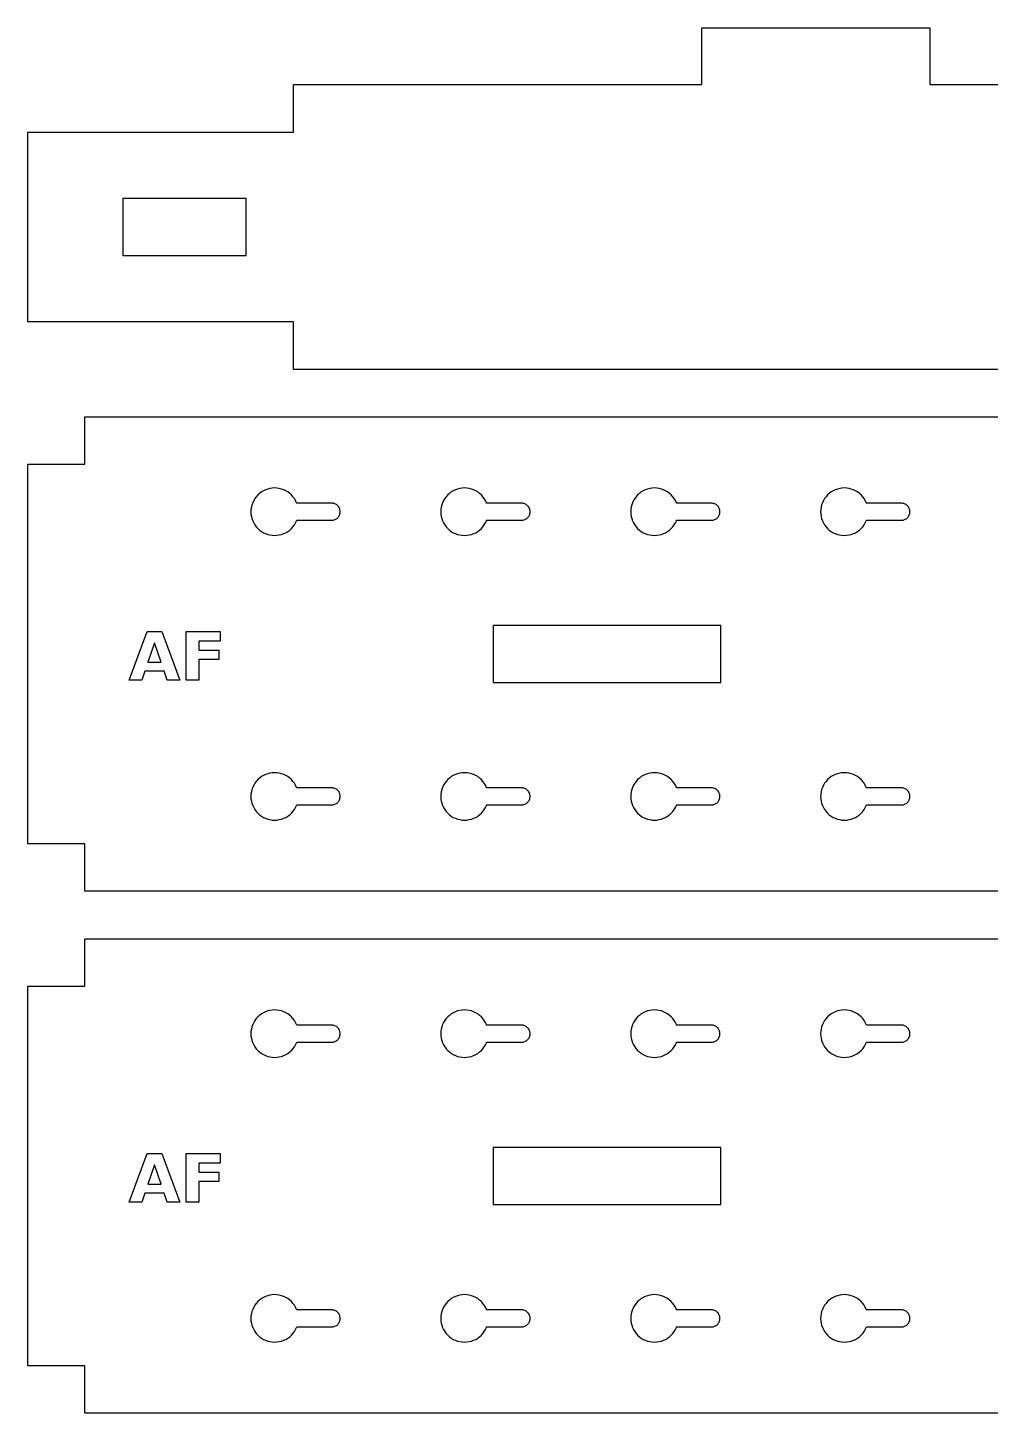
# Model space of a CAD drawing. Header units: millimetres. Extents: x 12 to 1034, y 12 to 869.
# Drawn here: x 12.5 to 113.9, y 722.7 to 868.7 of the extents above; entities that cross this region are included whole.
import ezdxf

# ---------------------------------------------------------------- set-up
doc = ezdxf.new("R2010")
doc.units = ezdxf.units.MM
doc.layers.add('CUT', color=1, linetype='Continuous')
doc.layers.add('ENGRAVE', color=5, linetype='Continuous')

msp = doc.modelspace()

# ---------------------------------------------------------------- linework, layer by layer
at = {"layer": 'CUT', "color": 1}
msp.add_lwpolyline([(780.5, 832.72), (40.5, 832.72), (40.5, 837.72), (12.5, 837.72), (12.5, 857.72), (40.5, 857.72), (40.5, 862.72), (83.5, 862.72), (83.5, 868.72), (107.5, 868.72), (107.5, 862.72), (193.5, 862.72), (193.5, 868.72), (217.5, 868.72), (217.5, 862.72), (303.5, 862.72), (303.5, 868.72), (327.5, 868.72), (327.5, 862.72), (413.5, 862.72), (413.5, 868.72), (437.5, 868.72), (437.5, 862.72), (523.5, 862.72)], dxfattribs=at)
for points in [[(35.5, 844.72), (35.5, 850.72), (22.5, 850.72), (22.5, 844.72)], [(12.5, 822.72), (18.5, 822.72), (18.5, 827.72), (758.5, 827.72), (758.5, 822.72), (764.5, 822.72), (764.5, 782.72), (758.5, 782.72), (758.5, 777.72), (18.5, 777.72), (18.5, 782.72), (12.5, 782.72)], [(40.09, 815.79), (40.27, 815.95), (40.43, 816.13), (40.58, 816.33), (40.7, 816.54), (40.81, 816.76), (40.83, 816.82), (44.5, 816.82), (44.59, 816.82), (44.68, 816.84), (44.76, 816.86), (44.84, 816.89), (44.92, 816.92), (45, 816.97), (45.07, 817.02), (45.14, 817.08), (45.2, 817.15), (45.25, 817.22), (45.29, 817.29), (45.33, 817.37), (45.36, 817.46), (45.38, 817.54), (45.4, 817.63), (45.4, 817.72), (45.4, 817.81), (45.38, 817.89), (45.36, 817.98), (45.33, 818.06), (45.29, 818.14), (45.25, 818.22), (45.2, 818.29), (45.14, 818.35), (45.07, 818.41), (45, 818.47), (44.92, 818.51), (44.84, 818.55), (44.76, 818.58), (44.68, 818.6), (44.59, 818.61), (44.5, 818.62), (40.83, 818.62), (40.81, 818.67), (40.7, 818.9), (40.58, 819.11), (40.43, 819.3), (40.27, 819.49), (40.09, 819.65), (39.89, 819.8), (39.68, 819.92), (39.46, 820.03), (39.23, 820.11), (38.99, 820.17), (38.75, 820.21), (38.5, 820.22), (38.25, 820.21), (38.01, 820.17), (37.77, 820.11), (37.54, 820.03), (37.32, 819.92), (37.11, 819.8), (36.91, 819.65), (36.73, 819.49), (36.57, 819.3), (36.42, 819.11), (36.3, 818.9), (36.19, 818.67), (36.11, 818.44), (36.05, 818.21), (36.01, 817.96), (36, 817.72), (36.01, 817.47), (36.05, 817.23), (36.11, 816.99), (36.19, 816.76), (36.3, 816.54), (36.42, 816.33), (36.57, 816.13), (36.73, 815.95), (36.91, 815.79), (37.11, 815.64), (37.32, 815.51), (37.54, 815.41), (37.77, 815.33), (38.01, 815.27), (38.25, 815.23), (38.5, 815.22), (38.75, 815.23), (38.99, 815.27), (39.23, 815.33), (39.46, 815.41), (39.68, 815.51), (39.89, 815.64)], [(59.89, 815.64), (60.09, 815.79), (60.27, 815.95), (60.43, 816.13), (60.58, 816.33), (60.7, 816.54), (60.81, 816.76), (60.83, 816.82), (64.5, 816.82), (64.59, 816.82), (64.68, 816.84), (64.76, 816.86), (64.84, 816.89), (64.92, 816.92), (65, 816.97), (65.07, 817.02), (65.14, 817.08), (65.2, 817.15), (65.25, 817.22), (65.29, 817.29), (65.33, 817.37), (65.36, 817.46), (65.38, 817.54), (65.4, 817.63), (65.4, 817.72), (65.4, 817.81), (65.38, 817.89), (65.36, 817.98), (65.33, 818.06), (65.29, 818.14), (65.25, 818.22), (65.2, 818.29), (65.14, 818.35), (65.07, 818.41), (65, 818.47), (64.92, 818.51), (64.84, 818.55), (64.76, 818.58), (64.68, 818.6), (64.59, 818.61), (64.5, 818.62), (60.83, 818.62), (60.81, 818.67), (60.7, 818.9), (60.58, 819.11), (60.43, 819.3), (60.27, 819.49), (60.09, 819.65), (59.89, 819.8), (59.68, 819.92), (59.46, 820.03), (59.23, 820.11), (58.99, 820.17), (58.75, 820.21), (58.5, 820.22), (58.25, 820.21), (58.01, 820.17), (57.77, 820.11), (57.54, 820.03), (57.32, 819.92), (57.11, 819.8), (56.91, 819.65), (56.73, 819.49), (56.57, 819.3), (56.42, 819.11), (56.3, 818.9), (56.19, 818.67), (56.11, 818.44), (56.05, 818.21), (56.01, 817.96), (56, 817.72), (56.01, 817.47), (56.05, 817.23), (56.11, 816.99), (56.19, 816.76), (56.3, 816.54), (56.42, 816.33), (56.57, 816.13), (56.73, 815.95), (56.91, 815.79), (57.11, 815.64), (57.32, 815.51), (57.54, 815.41), (57.77, 815.33), (58.01, 815.27), (58.25, 815.23), (58.5, 815.22), (58.75, 815.23), (58.99, 815.27), (59.23, 815.33), (59.46, 815.41), (59.68, 815.51)], [(80.09, 815.79), (80.27, 815.95), (80.43, 816.13), (80.58, 816.33), (80.7, 816.54), (80.81, 816.76), (80.83, 816.82), (84.5, 816.82), (84.59, 816.82), (84.68, 816.84), (84.76, 816.86), (84.84, 816.89), (84.92, 816.92), (85, 816.97), (85.07, 817.02), (85.14, 817.08), (85.2, 817.15), (85.25, 817.22), (85.29, 817.29), (85.33, 817.37), (85.36, 817.46), (85.38, 817.54), (85.4, 817.63), (85.4, 817.72), (85.4, 817.81), (85.38, 817.89), (85.36, 817.98), (85.33, 818.06), (85.29, 818.14), (85.25, 818.22), (85.2, 818.29), (85.14, 818.35), (85.07, 818.41), (85, 818.47), (84.92, 818.51), (84.84, 818.55), (84.76, 818.58), (84.68, 818.6), (84.59, 818.61), (84.5, 818.62), (80.83, 818.62), (80.81, 818.67), (80.7, 818.9), (80.58, 819.11), (80.43, 819.3), (80.27, 819.49), (80.09, 819.65), (79.89, 819.8), (79.68, 819.92), (79.46, 820.03), (79.23, 820.11), (78.99, 820.17), (78.75, 820.21), (78.5, 820.22), (78.25, 820.21), (78.01, 820.17), (77.77, 820.11), (77.54, 820.03), (77.32, 819.92), (77.11, 819.8), (76.91, 819.65), (76.73, 819.49), (76.57, 819.3), (76.42, 819.11), (76.3, 818.9), (76.19, 818.67), (76.11, 818.44), (76.05, 818.21), (76.01, 817.96), (76, 817.72), (76.01, 817.47), (76.05, 817.23), (76.11, 816.99), (76.19, 816.76), (76.3, 816.54), (76.42, 816.33), (76.57, 816.13), (76.73, 815.95), (76.91, 815.79), (77.11, 815.64), (77.32, 815.51), (77.54, 815.41), (77.77, 815.33), (78.01, 815.27), (78.25, 815.23), (78.5, 815.22), (78.75, 815.23), (78.99, 815.27), (79.23, 815.33), (79.46, 815.41), (79.68, 815.51), (79.89, 815.64)], [(100.09, 815.79), (100.27, 815.95), (100.43, 816.13), (100.58, 816.33), (100.7, 816.54), (100.81, 816.76), (100.83, 816.82), (104.5, 816.82), (104.59, 816.82), (104.68, 816.84), (104.76, 816.86), (104.84, 816.89), (104.92, 816.92), (105, 816.97), (105.07, 817.02), (105.14, 817.08), (105.2, 817.15), (105.25, 817.22), (105.29, 817.29), (105.33, 817.37), (105.36, 817.46), (105.38, 817.54), (105.4, 817.63), (105.4, 817.72), (105.4, 817.81), (105.38, 817.89), (105.36, 817.98), (105.33, 818.06), (105.29, 818.14), (105.25, 818.22), (105.2, 818.29), (105.14, 818.35), (105.07, 818.41), (105, 818.47), (104.92, 818.51), (104.84, 818.55), (104.76, 818.58), (104.68, 818.6), (104.59, 818.61), (104.5, 818.62), (100.83, 818.62), (100.81, 818.67), (100.7, 818.9), (100.58, 819.11), (100.43, 819.3), (100.27, 819.49), (100.09, 819.65), (99.89, 819.8), (99.68, 819.92), (99.46, 820.03), (99.23, 820.11), (98.99, 820.17), (98.75, 820.21), (98.5, 820.22), (98.25, 820.21), (98.01, 820.17), (97.77, 820.11), (97.54, 820.03), (97.32, 819.92), (97.11, 819.8), (96.91, 819.65), (96.73, 819.49), (96.57, 819.3), (96.42, 819.11), (96.3, 818.9), (96.19, 818.67), (96.11, 818.44), (96.05, 818.21), (96.01, 817.96), (96, 817.72), (96.01, 817.47), (96.05, 817.23), (96.11, 816.99), (96.19, 816.76), (96.3, 816.54), (96.42, 816.33), (96.57, 816.13), (96.73, 815.95), (96.91, 815.79), (97.11, 815.64), (97.32, 815.51), (97.54, 815.41), (97.77, 815.33), (98.01, 815.27), (98.25, 815.23), (98.5, 815.22), (98.75, 815.23), (98.99, 815.27), (99.23, 815.33), (99.46, 815.41), (99.68, 815.51), (99.89, 815.64)], [(61.5, 805.72), (61.5, 799.72), (85.5, 799.72), (85.5, 805.72)], [(40.09, 785.79), (40.27, 785.95), (40.43, 786.13), (40.58, 786.33), (40.7, 786.54), (40.81, 786.76), (40.83, 786.82), (44.5, 786.82), (44.59, 786.82), (44.68, 786.84), (44.76, 786.86), (44.84, 786.89), (44.92, 786.92), (45, 786.97), (45.07, 787.02), (45.14, 787.08), (45.2, 787.15), (45.25, 787.22), (45.29, 787.29), (45.33, 787.37), (45.36, 787.46), (45.38, 787.54), (45.4, 787.63), (45.4, 787.72), (45.4, 787.81), (45.38, 787.89), (45.36, 787.98), (45.33, 788.06), (45.29, 788.14), (45.25, 788.22), (45.2, 788.29), (45.14, 788.35), (45.07, 788.41), (45, 788.47), (44.92, 788.51), (44.84, 788.55), (44.76, 788.58), (44.68, 788.6), (44.59, 788.61), (44.5, 788.62), (40.83, 788.62), (40.81, 788.67), (40.7, 788.9), (40.58, 789.11), (40.43, 789.3), (40.27, 789.49), (40.09, 789.65), (39.89, 789.8), (39.68, 789.92), (39.46, 790.03), (39.23, 790.11), (38.99, 790.17), (38.75, 790.21), (38.5, 790.22), (38.25, 790.21), (38.01, 790.17), (37.77, 790.11), (37.54, 790.03), (37.32, 789.92), (37.11, 789.8), (36.91, 789.65), (36.73, 789.49), (36.57, 789.3), (36.42, 789.11), (36.3, 788.9), (36.19, 788.67), (36.11, 788.44), (36.05, 788.21), (36.01, 787.96), (36, 787.72), (36.01, 787.47), (36.05, 787.23), (36.11, 786.99), (36.19, 786.76), (36.3, 786.54), (36.42, 786.33), (36.57, 786.13), (36.73, 785.95), (36.91, 785.79), (37.11, 785.64), (37.32, 785.51), (37.54, 785.41), (37.77, 785.33), (38.01, 785.27), (38.25, 785.23), (38.5, 785.22), (38.75, 785.23), (38.99, 785.27), (39.23, 785.33), (39.46, 785.41), (39.68, 785.51), (39.89, 785.64)], [(60.09, 785.79), (60.27, 785.95), (60.43, 786.13), (60.58, 786.33), (60.7, 786.54), (60.81, 786.76), (60.83, 786.82), (64.5, 786.82), (64.59, 786.82), (64.68, 786.84), (64.76, 786.86), (64.84, 786.89), (64.92, 786.92), (65, 786.97), (65.07, 787.02), (65.14, 787.08), (65.2, 787.15), (65.25, 787.22), (65.29, 787.29), (65.33, 787.37), (65.36, 787.46), (65.38, 787.54), (65.4, 787.63), (65.4, 787.72), (65.4, 787.81), (65.38, 787.89), (65.36, 787.98), (65.33, 788.06), (65.29, 788.14), (65.25, 788.22), (65.2, 788.29), (65.14, 788.35), (65.07, 788.41), (65, 788.47), (64.92, 788.51), (64.84, 788.55), (64.76, 788.58), (64.68, 788.6), (64.59, 788.61), (64.5, 788.62), (60.83, 788.62), (60.81, 788.67), (60.7, 788.9), (60.58, 789.11), (60.43, 789.3), (60.27, 789.49), (60.09, 789.65), (59.89, 789.8), (59.68, 789.92), (59.46, 790.03), (59.23, 790.11), (58.99, 790.17), (58.75, 790.21), (58.5, 790.22), (58.25, 790.21), (58.01, 790.17), (57.77, 790.11), (57.54, 790.03), (57.32, 789.92), (57.11, 789.8), (56.91, 789.65), (56.73, 789.49), (56.57, 789.3), (56.42, 789.11), (56.3, 788.9), (56.19, 788.67), (56.11, 788.44), (56.05, 788.21), (56.01, 787.96), (56, 787.72), (56.01, 787.47), (56.05, 787.23), (56.11, 786.99), (56.19, 786.76), (56.3, 786.54), (56.42, 786.33), (56.57, 786.13), (56.73, 785.95), (56.91, 785.79), (57.11, 785.64), (57.32, 785.51), (57.54, 785.41), (57.77, 785.33), (58.01, 785.27), (58.25, 785.23), (58.5, 785.22), (58.75, 785.23), (58.99, 785.27), (59.23, 785.33), (59.46, 785.41), (59.68, 785.51), (59.89, 785.64)], [(80.09, 785.79), (80.27, 785.95), (80.43, 786.13), (80.58, 786.33), (80.7, 786.54), (80.81, 786.76), (80.83, 786.82), (84.5, 786.82), (84.59, 786.82), (84.68, 786.84), (84.76, 786.86), (84.84, 786.89), (84.92, 786.92), (85, 786.97), (85.07, 787.02), (85.14, 787.08), (85.2, 787.15), (85.25, 787.22), (85.29, 787.29), (85.33, 787.37), (85.36, 787.46), (85.38, 787.54), (85.4, 787.63), (85.4, 787.72), (85.4, 787.81), (85.38, 787.89), (85.36, 787.98), (85.33, 788.06), (85.29, 788.14), (85.25, 788.22), (85.2, 788.29), (85.14, 788.35), (85.07, 788.41), (85, 788.47), (84.92, 788.51), (84.84, 788.55), (84.76, 788.58), (84.68, 788.6), (84.59, 788.61), (84.5, 788.62), (80.83, 788.62), (80.81, 788.67), (80.7, 788.9), (80.58, 789.11), (80.43, 789.3), (80.27, 789.49), (80.09, 789.65), (79.89, 789.8), (79.68, 789.92), (79.46, 790.03), (79.23, 790.11), (78.99, 790.17), (78.75, 790.21), (78.5, 790.22), (78.25, 790.21), (78.01, 790.17), (77.77, 790.11), (77.54, 790.03), (77.32, 789.92), (77.11, 789.8), (76.91, 789.65), (76.73, 789.49), (76.57, 789.3), (76.42, 789.11), (76.3, 788.9), (76.19, 788.67), (76.11, 788.44), (76.05, 788.21), (76.01, 787.96), (76, 787.72), (76.01, 787.47), (76.05, 787.23), (76.11, 786.99), (76.19, 786.76), (76.3, 786.54), (76.42, 786.33), (76.57, 786.13), (76.73, 785.95), (76.91, 785.79), (77.11, 785.64), (77.32, 785.51), (77.54, 785.41), (77.77, 785.33), (78.01, 785.27), (78.25, 785.23), (78.5, 785.22), (78.75, 785.23), (78.99, 785.27), (79.23, 785.33), (79.46, 785.41), (79.68, 785.51), (79.89, 785.64)], [(100.09, 785.79), (100.27, 785.95), (100.43, 786.13), (100.58, 786.33), (100.7, 786.54), (100.81, 786.76), (100.83, 786.82), (104.5, 786.82), (104.59, 786.82), (104.68, 786.84), (104.76, 786.86), (104.84, 786.89), (104.92, 786.92), (105, 786.97), (105.07, 787.02), (105.14, 787.08), (105.2, 787.15), (105.25, 787.22), (105.29, 787.29), (105.33, 787.37), (105.36, 787.46), (105.38, 787.54), (105.4, 787.63), (105.4, 787.72), (105.4, 787.81), (105.38, 787.89), (105.36, 787.98), (105.33, 788.06), (105.29, 788.14), (105.25, 788.22), (105.2, 788.29), (105.14, 788.35), (105.07, 788.41), (105, 788.47), (104.92, 788.51), (104.84, 788.55), (104.76, 788.58), (104.68, 788.6), (104.59, 788.61), (104.5, 788.62), (100.83, 788.62), (100.81, 788.67), (100.7, 788.9), (100.58, 789.11), (100.43, 789.3), (100.27, 789.49), (100.09, 789.65), (99.89, 789.8), (99.68, 789.92), (99.46, 790.03), (99.23, 790.11), (98.99, 790.17), (98.75, 790.21), (98.5, 790.22), (98.25, 790.21), (98.01, 790.17), (97.77, 790.11), (97.54, 790.03), (97.32, 789.92), (97.11, 789.8), (96.91, 789.65), (96.73, 789.49), (96.57, 789.3), (96.42, 789.11), (96.3, 788.9), (96.19, 788.67), (96.11, 788.44), (96.05, 788.21), (96.01, 787.96), (96, 787.72), (96.01, 787.47), (96.05, 787.23), (96.11, 786.99), (96.19, 786.76), (96.3, 786.54), (96.42, 786.33), (96.57, 786.13), (96.73, 785.95), (96.91, 785.79), (97.11, 785.64), (97.32, 785.51), (97.54, 785.41), (97.77, 785.33), (98.01, 785.27), (98.25, 785.23), (98.5, 785.22), (98.75, 785.23), (98.99, 785.27), (99.23, 785.33), (99.46, 785.41), (99.68, 785.51), (99.89, 785.64)], [(12.5, 767.72), (18.5, 767.72), (18.5, 772.72), (758.5, 772.72), (758.5, 767.72), (764.5, 767.72), (764.5, 727.72), (758.5, 727.72), (758.5, 722.72), (18.5, 722.72), (18.5, 727.72), (12.5, 727.72)], [(40.09, 760.79), (40.27, 760.95), (40.43, 761.13), (40.58, 761.33), (40.7, 761.54), (40.81, 761.76), (40.83, 761.82), (44.5, 761.82), (44.59, 761.82), (44.68, 761.84), (44.76, 761.86), (44.84, 761.89), (44.92, 761.92), (45, 761.97), (45.07, 762.02), (45.14, 762.08), (45.2, 762.15), (45.25, 762.22), (45.29, 762.29), (45.33, 762.37), (45.36, 762.46), (45.38, 762.54), (45.4, 762.63), (45.4, 762.72), (45.4, 762.81), (45.38, 762.89), (45.36, 762.98), (45.33, 763.06), (45.29, 763.14), (45.25, 763.22), (45.2, 763.29), (45.14, 763.35), (45.07, 763.41), (45, 763.47), (44.92, 763.51), (44.84, 763.55), (44.76, 763.58), (44.68, 763.6), (44.59, 763.61), (44.5, 763.62), (40.83, 763.62), (40.81, 763.67), (40.7, 763.9), (40.58, 764.11), (40.43, 764.3), (40.27, 764.49), (40.09, 764.65), (39.89, 764.8), (39.68, 764.92), (39.46, 765.03), (39.23, 765.11), (38.99, 765.17), (38.75, 765.21), (38.5, 765.22), (38.25, 765.21), (38.01, 765.17), (37.77, 765.11), (37.54, 765.03), (37.32, 764.92), (37.11, 764.8), (36.91, 764.65), (36.73, 764.49), (36.57, 764.3), (36.42, 764.11), (36.3, 763.9), (36.19, 763.67), (36.11, 763.44), (36.05, 763.21), (36.01, 762.96), (36, 762.72), (36.01, 762.47), (36.05, 762.23), (36.11, 761.99), (36.19, 761.76), (36.3, 761.54), (36.42, 761.33), (36.57, 761.13), (36.73, 760.95), (36.91, 760.79), (37.11, 760.64), (37.32, 760.51), (37.54, 760.41), (37.77, 760.33), (38.01, 760.27), (38.25, 760.23), (38.5, 760.22), (38.75, 760.23), (38.99, 760.27), (39.23, 760.33), (39.46, 760.41), (39.68, 760.51), (39.89, 760.64)], [(59.89, 760.64), (60.09, 760.79), (60.27, 760.95), (60.43, 761.13), (60.58, 761.33), (60.7, 761.54), (60.81, 761.76), (60.83, 761.82), (64.5, 761.82), (64.59, 761.82), (64.68, 761.84), (64.76, 761.86), (64.84, 761.89), (64.92, 761.92), (65, 761.97), (65.07, 762.02), (65.14, 762.08), (65.2, 762.15), (65.25, 762.22), (65.29, 762.29), (65.33, 762.37), (65.36, 762.46), (65.38, 762.54), (65.4, 762.63), (65.4, 762.72), (65.4, 762.81), (65.38, 762.89), (65.36, 762.98), (65.33, 763.06), (65.29, 763.14), (65.25, 763.22), (65.2, 763.29), (65.14, 763.35), (65.07, 763.41), (65, 763.47), (64.92, 763.51), (64.84, 763.55), (64.76, 763.58), (64.68, 763.6), (64.59, 763.61), (64.5, 763.62), (60.83, 763.62), (60.81, 763.67), (60.7, 763.9), (60.58, 764.11), (60.43, 764.3), (60.27, 764.49), (60.09, 764.65), (59.89, 764.8), (59.68, 764.92), (59.46, 765.03), (59.23, 765.11), (58.99, 765.17), (58.75, 765.21), (58.5, 765.22), (58.25, 765.21), (58.01, 765.17), (57.77, 765.11), (57.54, 765.03), (57.32, 764.92), (57.11, 764.8), (56.91, 764.65), (56.73, 764.49), (56.57, 764.3), (56.42, 764.11), (56.3, 763.9), (56.19, 763.67), (56.11, 763.44), (56.05, 763.21), (56.01, 762.96), (56, 762.72), (56.01, 762.47), (56.05, 762.23), (56.11, 761.99), (56.19, 761.76), (56.3, 761.54), (56.42, 761.33), (56.57, 761.13), (56.73, 760.95), (56.91, 760.79), (57.11, 760.64), (57.32, 760.51), (57.54, 760.41), (57.77, 760.33), (58.01, 760.27), (58.25, 760.23), (58.5, 760.22), (58.75, 760.23), (58.99, 760.27), (59.23, 760.33), (59.46, 760.41), (59.68, 760.51)], [(80.09, 760.79), (80.27, 760.95), (80.43, 761.13), (80.58, 761.33), (80.7, 761.54), (80.81, 761.76), (80.83, 761.82), (84.5, 761.82), (84.59, 761.82), (84.68, 761.84), (84.76, 761.86), (84.84, 761.89), (84.92, 761.92), (85, 761.97), (85.07, 762.02), (85.14, 762.08), (85.2, 762.15), (85.25, 762.22), (85.29, 762.29), (85.33, 762.37), (85.36, 762.46), (85.38, 762.54), (85.4, 762.63), (85.4, 762.72), (85.4, 762.81), (85.38, 762.89), (85.36, 762.98), (85.33, 763.06), (85.29, 763.14), (85.25, 763.22), (85.2, 763.29), (85.14, 763.35), (85.07, 763.41), (85, 763.47), (84.92, 763.51), (84.84, 763.55), (84.76, 763.58), (84.68, 763.6), (84.59, 763.61), (84.5, 763.62), (80.83, 763.62), (80.81, 763.67), (80.7, 763.9), (80.58, 764.11), (80.43, 764.3), (80.27, 764.49), (80.09, 764.65), (79.89, 764.8), (79.68, 764.92), (79.46, 765.03), (79.23, 765.11), (78.99, 765.17), (78.75, 765.21), (78.5, 765.22), (78.25, 765.21), (78.01, 765.17), (77.77, 765.11), (77.54, 765.03), (77.32, 764.92), (77.11, 764.8), (76.91, 764.65), (76.73, 764.49), (76.57, 764.3), (76.42, 764.11), (76.3, 763.9), (76.19, 763.67), (76.11, 763.44), (76.05, 763.21), (76.01, 762.96), (76, 762.72), (76.01, 762.47), (76.05, 762.23), (76.11, 761.99), (76.19, 761.76), (76.3, 761.54), (76.42, 761.33), (76.57, 761.13), (76.73, 760.95), (76.91, 760.79), (77.11, 760.64), (77.32, 760.51), (77.54, 760.41), (77.77, 760.33), (78.01, 760.27), (78.25, 760.23), (78.5, 760.22), (78.75, 760.23), (78.99, 760.27), (79.23, 760.33), (79.46, 760.41), (79.68, 760.51), (79.89, 760.64)], [(100.09, 760.79), (100.27, 760.95), (100.43, 761.13), (100.58, 761.33), (100.7, 761.54), (100.81, 761.76), (100.83, 761.82), (104.5, 761.82), (104.59, 761.82), (104.68, 761.84), (104.76, 761.86), (104.84, 761.89), (104.92, 761.92), (105, 761.97), (105.07, 762.02), (105.14, 762.08), (105.2, 762.15), (105.25, 762.22), (105.29, 762.29), (105.33, 762.37), (105.36, 762.46), (105.38, 762.54), (105.4, 762.63), (105.4, 762.72), (105.4, 762.81), (105.38, 762.89), (105.36, 762.98), (105.33, 763.06), (105.29, 763.14), (105.25, 763.22), (105.2, 763.29), (105.14, 763.35), (105.07, 763.41), (105, 763.47), (104.92, 763.51), (104.84, 763.55), (104.76, 763.58), (104.68, 763.6), (104.59, 763.61), (104.5, 763.62), (100.83, 763.62), (100.81, 763.67), (100.7, 763.9), (100.58, 764.11), (100.43, 764.3), (100.27, 764.49), (100.09, 764.65), (99.89, 764.8), (99.68, 764.92), (99.46, 765.03), (99.23, 765.11), (98.99, 765.17), (98.75, 765.21), (98.5, 765.22), (98.25, 765.21), (98.01, 765.17), (97.77, 765.11), (97.54, 765.03), (97.32, 764.92), (97.11, 764.8), (96.91, 764.65), (96.73, 764.49), (96.57, 764.3), (96.42, 764.11), (96.3, 763.9), (96.19, 763.67), (96.11, 763.44), (96.05, 763.21), (96.01, 762.96), (96, 762.72), (96.01, 762.47), (96.05, 762.23), (96.11, 761.99), (96.19, 761.76), (96.3, 761.54), (96.42, 761.33), (96.57, 761.13), (96.73, 760.95), (96.91, 760.79), (97.11, 760.64), (97.32, 760.51), (97.54, 760.41), (97.77, 760.33), (98.01, 760.27), (98.25, 760.23), (98.5, 760.22), (98.75, 760.23), (98.99, 760.27), (99.23, 760.33), (99.46, 760.41), (99.68, 760.51), (99.89, 760.64)], [(61.5, 750.72), (61.5, 744.72), (85.5, 744.72), (85.5, 750.72)], [(40.09, 730.79), (40.27, 730.95), (40.43, 731.13), (40.58, 731.33), (40.7, 731.54), (40.81, 731.76), (40.83, 731.82), (44.5, 731.82), (44.59, 731.82), (44.68, 731.84), (44.76, 731.86), (44.84, 731.89), (44.92, 731.92), (45, 731.97), (45.07, 732.02), (45.14, 732.08), (45.2, 732.15), (45.25, 732.22), (45.29, 732.29), (45.33, 732.37), (45.36, 732.46), (45.38, 732.54), (45.4, 732.63), (45.4, 732.72), (45.4, 732.81), (45.38, 732.89), (45.36, 732.98), (45.33, 733.06), (45.29, 733.14), (45.25, 733.22), (45.2, 733.29), (45.14, 733.35), (45.07, 733.41), (45, 733.47), (44.92, 733.51), (44.84, 733.55), (44.76, 733.58), (44.68, 733.6), (44.59, 733.61), (44.5, 733.62), (40.83, 733.62), (40.81, 733.67), (40.7, 733.9), (40.58, 734.11), (40.43, 734.3), (40.27, 734.49), (40.09, 734.65), (39.89, 734.8), (39.68, 734.92), (39.46, 735.03), (39.23, 735.11), (38.99, 735.17), (38.75, 735.21), (38.5, 735.22), (38.25, 735.21), (38.01, 735.17), (37.77, 735.11), (37.54, 735.03), (37.32, 734.92), (37.11, 734.8), (36.91, 734.65), (36.73, 734.49), (36.57, 734.3), (36.42, 734.11), (36.3, 733.9), (36.19, 733.67), (36.11, 733.44), (36.05, 733.21), (36.01, 732.96), (36, 732.72), (36.01, 732.47), (36.05, 732.23), (36.11, 731.99), (36.19, 731.76), (36.3, 731.54), (36.42, 731.33), (36.57, 731.13), (36.73, 730.95), (36.91, 730.79), (37.11, 730.64), (37.32, 730.51), (37.54, 730.41), (37.77, 730.33), (38.01, 730.27), (38.25, 730.23), (38.5, 730.22), (38.75, 730.23), (38.99, 730.27), (39.23, 730.33), (39.46, 730.41), (39.68, 730.51), (39.89, 730.64)], [(60.09, 730.79), (60.27, 730.95), (60.43, 731.13), (60.58, 731.33), (60.7, 731.54), (60.81, 731.76), (60.83, 731.82), (64.5, 731.82), (64.59, 731.82), (64.68, 731.84), (64.76, 731.86), (64.84, 731.89), (64.92, 731.92), (65, 731.97), (65.07, 732.02), (65.14, 732.08), (65.2, 732.15), (65.25, 732.22), (65.29, 732.29), (65.33, 732.37), (65.36, 732.46), (65.38, 732.54), (65.4, 732.63), (65.4, 732.72), (65.4, 732.81), (65.38, 732.89), (65.36, 732.98), (65.33, 733.06), (65.29, 733.14), (65.25, 733.22), (65.2, 733.29), (65.14, 733.35), (65.07, 733.41), (65, 733.47), (64.92, 733.51), (64.84, 733.55), (64.76, 733.58), (64.68, 733.6), (64.59, 733.61), (64.5, 733.62), (60.83, 733.62), (60.81, 733.67), (60.7, 733.9), (60.58, 734.11), (60.43, 734.3), (60.27, 734.49), (60.09, 734.65), (59.89, 734.8), (59.68, 734.92), (59.46, 735.03), (59.23, 735.11), (58.99, 735.17), (58.75, 735.21), (58.5, 735.22), (58.25, 735.21), (58.01, 735.17), (57.77, 735.11), (57.54, 735.03), (57.32, 734.92), (57.11, 734.8), (56.91, 734.65), (56.73, 734.49), (56.57, 734.3), (56.42, 734.11), (56.3, 733.9), (56.19, 733.67), (56.11, 733.44), (56.05, 733.21), (56.01, 732.96), (56, 732.72), (56.01, 732.47), (56.05, 732.23), (56.11, 731.99), (56.19, 731.76), (56.3, 731.54), (56.42, 731.33), (56.57, 731.13), (56.73, 730.95), (56.91, 730.79), (57.11, 730.64), (57.32, 730.51), (57.54, 730.41), (57.77, 730.33), (58.01, 730.27), (58.25, 730.23), (58.5, 730.22), (58.75, 730.23), (58.99, 730.27), (59.23, 730.33), (59.46, 730.41), (59.68, 730.51), (59.89, 730.64)], [(80.09, 730.79), (80.27, 730.95), (80.43, 731.13), (80.58, 731.33), (80.7, 731.54), (80.81, 731.76), (80.83, 731.82), (84.5, 731.82), (84.59, 731.82), (84.68, 731.84), (84.76, 731.86), (84.84, 731.89), (84.92, 731.92), (85, 731.97), (85.07, 732.02), (85.14, 732.08), (85.2, 732.15), (85.25, 732.22), (85.29, 732.29), (85.33, 732.37), (85.36, 732.46), (85.38, 732.54), (85.4, 732.63), (85.4, 732.72), (85.4, 732.81), (85.38, 732.89), (85.36, 732.98), (85.33, 733.06), (85.29, 733.14), (85.25, 733.22), (85.2, 733.29), (85.14, 733.35), (85.07, 733.41), (85, 733.47), (84.92, 733.51), (84.84, 733.55), (84.76, 733.58), (84.68, 733.6), (84.59, 733.61), (84.5, 733.62), (80.83, 733.62), (80.81, 733.67), (80.7, 733.9), (80.58, 734.11), (80.43, 734.3), (80.27, 734.49), (80.09, 734.65), (79.89, 734.8), (79.68, 734.92), (79.46, 735.03), (79.23, 735.11), (78.99, 735.17), (78.75, 735.21), (78.5, 735.22), (78.25, 735.21), (78.01, 735.17), (77.77, 735.11), (77.54, 735.03), (77.32, 734.92), (77.11, 734.8), (76.91, 734.65), (76.73, 734.49), (76.57, 734.3), (76.42, 734.11), (76.3, 733.9), (76.19, 733.67), (76.11, 733.44), (76.05, 733.21), (76.01, 732.96), (76, 732.72), (76.01, 732.47), (76.05, 732.23), (76.11, 731.99), (76.19, 731.76), (76.3, 731.54), (76.42, 731.33), (76.57, 731.13), (76.73, 730.95), (76.91, 730.79), (77.11, 730.64), (77.32, 730.51), (77.54, 730.41), (77.77, 730.33), (78.01, 730.27), (78.25, 730.23), (78.5, 730.22), (78.75, 730.23), (78.99, 730.27), (79.23, 730.33), (79.46, 730.41), (79.68, 730.51), (79.89, 730.64)], [(100.09, 730.79), (100.27, 730.95), (100.43, 731.13), (100.58, 731.33), (100.7, 731.54), (100.81, 731.76), (100.83, 731.82), (104.5, 731.82), (104.59, 731.82), (104.68, 731.84), (104.76, 731.86), (104.84, 731.89), (104.92, 731.92), (105, 731.97), (105.07, 732.02), (105.14, 732.08), (105.2, 732.15), (105.25, 732.22), (105.29, 732.29), (105.33, 732.37), (105.36, 732.46), (105.38, 732.54), (105.4, 732.63), (105.4, 732.72), (105.4, 732.81), (105.38, 732.89), (105.36, 732.98), (105.33, 733.06), (105.29, 733.14), (105.25, 733.22), (105.2, 733.29), (105.14, 733.35), (105.07, 733.41), (105, 733.47), (104.92, 733.51), (104.84, 733.55), (104.76, 733.58), (104.68, 733.6), (104.59, 733.61), (104.5, 733.62), (100.83, 733.62), (100.81, 733.67), (100.7, 733.9), (100.58, 734.11), (100.43, 734.3), (100.27, 734.49), (100.09, 734.65), (99.89, 734.8), (99.68, 734.92), (99.46, 735.03), (99.23, 735.11), (98.99, 735.17), (98.75, 735.21), (98.5, 735.22), (98.25, 735.21), (98.01, 735.17), (97.77, 735.11), (97.54, 735.03), (97.32, 734.92), (97.11, 734.8), (96.91, 734.65), (96.73, 734.49), (96.57, 734.3), (96.42, 734.11), (96.3, 733.9), (96.19, 733.67), (96.11, 733.44), (96.05, 733.21), (96.01, 732.96), (96, 732.72), (96.01, 732.47), (96.05, 732.23), (96.11, 731.99), (96.19, 731.76), (96.3, 731.54), (96.42, 731.33), (96.57, 731.13), (96.73, 730.95), (96.91, 730.79), (97.11, 730.64), (97.32, 730.51), (97.54, 730.41), (97.77, 730.33), (98.01, 730.27), (98.25, 730.23), (98.5, 730.22), (98.75, 730.23), (98.99, 730.27), (99.23, 730.33), (99.46, 730.41), (99.68, 730.51), (99.89, 730.64)]]:
    msp.add_lwpolyline(points, close=True, dxfattribs=at)
at = {"layer": 'ENGRAVE', "color": 5}
for points in [[(26.88, 800.91), (24.83, 800.91), (24.5, 799.98), (23.18, 799.98), (25.07, 805.09), (26.64, 805.09), (28.53, 799.98), (27.2, 799.98)], [(29.2, 805.09), (32.75, 805.09), (32.75, 804.09), (30.52, 804.09), (30.52, 803.14), (32.62, 803.14), (32.62, 802.15), (30.52, 802.15), (30.52, 799.98), (29.2, 799.98)], [(25.15, 801.86), (26.55, 801.86), (25.85, 803.89)], [(26.88, 745.91), (24.83, 745.91), (24.5, 744.98), (23.18, 744.98), (25.07, 750.09), (26.64, 750.09), (28.53, 744.98), (27.2, 744.98)], [(29.2, 750.09), (32.75, 750.09), (32.75, 749.09), (30.52, 749.09), (30.52, 748.14), (32.62, 748.14), (32.62, 747.15), (30.52, 747.15), (30.52, 744.98), (29.2, 744.98)], [(25.15, 746.86), (26.55, 746.86), (25.85, 748.89)]]:
    msp.add_lwpolyline(points, close=True, dxfattribs=at)

doc.saveas('drawing.dxf')
